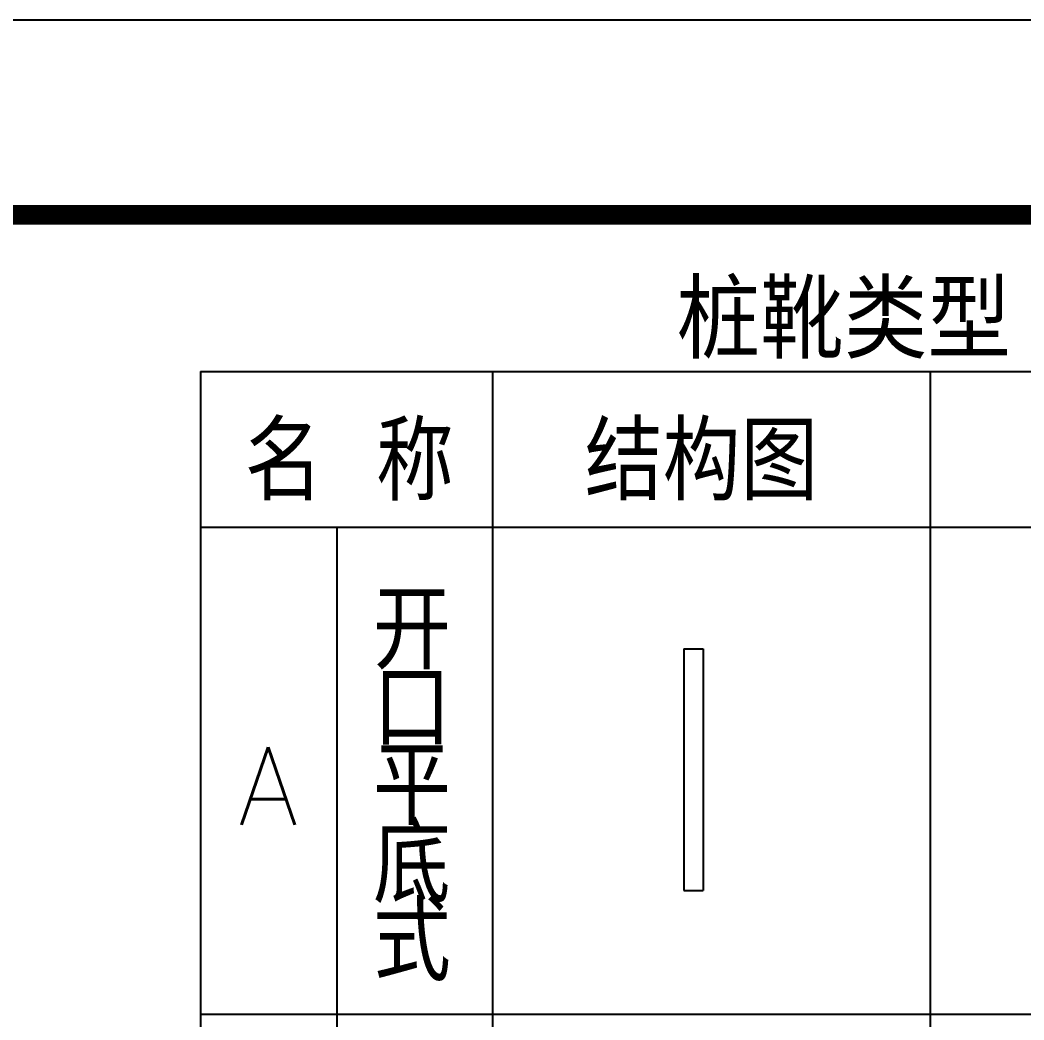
# Model space of a CAD drawing. Extents: x 299218 to 746073, y -331171 to -40619.
# Drawn here: x 341795 to 346955, y -240973 to -235838 of the extents above; entities that cross this region are included whole.
import ezdxf

# ---------------------------------------------------------------- set-up
doc = ezdxf.new("R2010")
doc.units = 0
doc.header["$LTSCALE"] = 1000
doc.header["$MEASUREMENT"] = 0
doc.linetypes.add('DASH', pattern=[0.35, 0.25, -0.1])
for name, color, linetype in [('13', 4, 'Continuous'), ('2', 7, 'Continuous'), ('PUB_TITLE', 4, 'Continuous'), ('STEEL', 6, 'Continuous')]:
    doc.layers.add(name, color=color, linetype=linetype)
doc.styles.add('HZ', font='simplex.shx', dxfattribs={"width": 0.8, "bigfont": 'hztxt.shx'})
doc.styles.add('宋体', font='')
doc.styles.get('宋体').set_extended_font_data('SimSun')

msp = doc.modelspace()

# ---------------------------------------------------------------- linework, layer by layer
for p, q in [((346472.8, -237643.5), (346472.8, -246029.9)), ((343422.8, -238443.5), (343422.8, -247019.7))]:
    msp.add_line(p, q)
at = {"color": 7}
msp.add_line((342722.8, -240943.5), (349898, -240943.5), dxfattribs=at)
at = {"layer": '2', "linetype": 'DASH', "ltscale": 15}
for p, q in [((345206.3, -239066.8), (345206.3, -240308.5)), ((345206.3, -239066.8), (345306.3, -239066.8)), ((345306.3, -239066.8), (345306.3, -240308.5)), ((345206.3, -240308.5), (345306.3, -240308.5))]:
    msp.add_line(p, q, dxfattribs=at)
at = {"layer": 'PUB_TITLE'}
msp.add_lwpolyline([(299218.3, -277838.4), (373518.3, -277838.4), (373518.3, -235838.4), (299218.3, -235838.4)], close=True, dxfattribs=at)
at = {"layer": 'PUB_TITLE', "const_width": 100}
msp.add_lwpolyline([(301718.3, -276838.4), (372518.3, -276838.4), (372518.3, -236838.4), (301718.3, -236838.4)], close=True, dxfattribs=at)
at = {"layer": 'STEEL'}
for p, q in [((342722.8, -237643.5), (342722.8, -247019.7)), ((342722.8, -237643.5), (349898, -237643.5)), ((344222.8, -237643.5), (344222.8, -246029.9)), ((342722.8, -238443.5), (349898, -238443.5))]:
    msp.add_line(p, q, dxfattribs=at)

# ---------------------------------------------------------------- texts
at = {"color": 7, "style": 'HZ'}
for s, p in [('名 称', (342950.5, -238305.7)), ('结构图', (344697.7, -238305.7)), ('开', (343609.3, -239172.3)), ('口', (343609.3, -239572.3)), ('A', (342916, -239972.3)), ('平', (343609.3, -239972.3)), ('底', (343609.3, -240372.3)), ('式', (343609.3, -240772.3))]:
    msp.add_text(s, height=400, dxfattribs=at).set_placement(p)
at = {"layer": '13', "color": 2, "style": '宋体', "width": 0.9}
msp.add_text('桩靴类型', height=350, dxfattribs=at).set_placement((345169.8, -237539))

doc.saveas('drawing.dxf')
